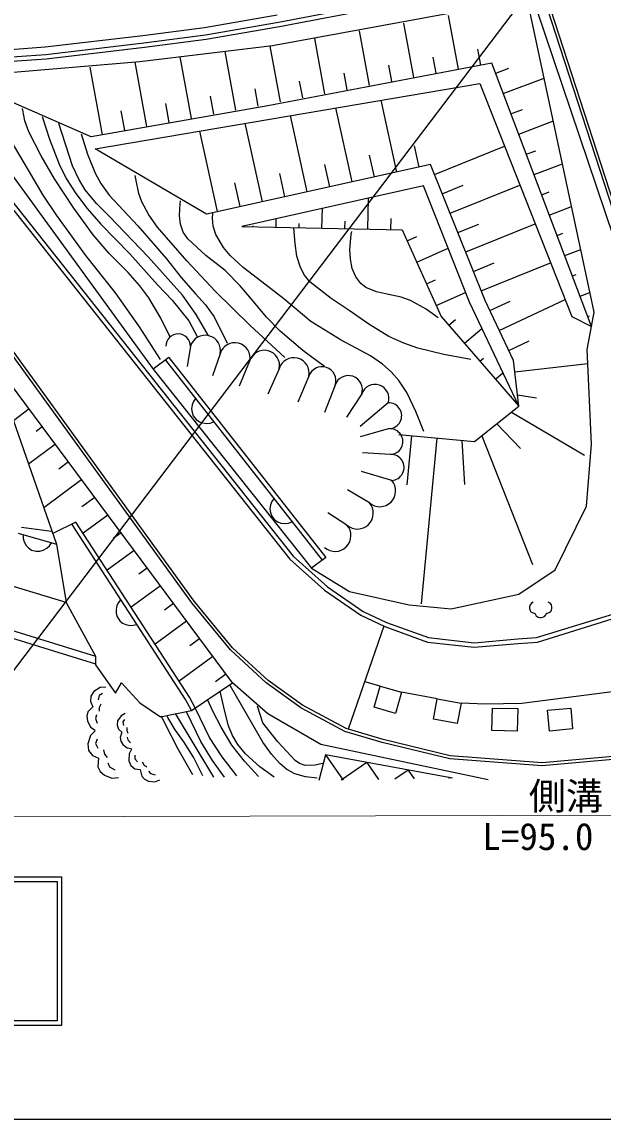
# Model space of a CAD drawing. Units: millimetres, scale not verified. Extents: x 40000 to 680000, y 20000 to 380000.
# Drawn here: x 493308 to 532462, y 205000 to 278951 of the extents above; entities that cross this region are included whole.
import ezdxf
from ezdxf.enums import TextEntityAlignment as Align

# ---------------------------------------------------------------- set-up
doc = ezdxf.new("R2010")
doc.units = ezdxf.units.MM
doc.header["$LTSCALE"] = 1000
for name, color, linetype, lineweight in [('M-BGD', 7, 'Continuous', 25), ('M-STR-HTXT', 7, 'Continuous', 13), ('M-STR-STRC', 7, 'Continuous', 25), ('M-TTL-BAND', 7, 'Continuous', 25)]:
    doc.layers.add(name, color=color, linetype=linetype, lineweight=lineweight)
doc.styles.add('ＭＳ ゴシック', font='')
doc.styles.get('ＭＳ ゴシック').set_extended_font_data('MS Gothic')

msp = doc.modelspace()

# ---------------------------------------------------------------- linework, layer by layer
at = {"layer": 'M-BGD'}
for p, q in [((526743, 280381), (510186, 277348)), ((531857, 259395), (527403, 280316)), ((517231, 280168), (510601, 278907)), ((517293, 279875), (510654, 278611)), ((533200, 264418), (528030, 279727)), ((528664, 279938), (533698, 264462)), ((528915, 279811), (533734, 264999)), ((510512, 279399), (505597, 278560)), ((510601, 278907), (505672, 278065)), ((519721, 275211), (519047, 278875)), ((522719, 275762), (522051, 279393)), ((505597, 278560), (501462, 278020)), ((505672, 278065), (501523, 277524)), ((510654, 278611), (505717, 277768)), ((516723, 274659), (516042, 278357)), ((501462, 278020), (494869, 277241)), ((501523, 277524), (494916, 276743)), ((510186, 277348), (501255, 276271)), ((505717, 277768), (501560, 277226)), ((510726, 273555), (510031, 277329)), ((513724, 274107), (513037, 277839)), ((494869, 277241), (489774, 276881)), ((494916, 276743), (489803, 276382)), ((501560, 277226), (494944, 276444)), ((504729, 272451), (503966, 276598)), ((507728, 273003), (506999, 276964)), ((521220, 275487), (521019, 276581)), ((524219, 276038), (524019, 277123)), ((501255, 276271), (489653, 275285)), ((494944, 276444), (489821, 276083)), ((498733, 271347), (497896, 275894)), ((501731, 271899), (500933, 276235)), ((524968, 276176), (509871, 273303)), ((518222, 274935), (518019, 276039)), ((531685, 258419), (524968, 276176)), ((515224, 274383), (515018, 275497)), ((525227, 275493), (526116, 275830)), ((525743, 274128), (528499, 275170)), ((497983, 271209), (489403, 274941)), ((498246, 270402), (524166, 274802)), ((509227, 273279), (509013, 274439)), ((512225, 273831), (512018, 274956)), ((524166, 274802), (530349, 259107)), ((506229, 272727), (506005, 273943)), ((518572, 268833), (517505, 273671)), ((509871, 273303), (497983, 271209)), ((500232, 271623), (499987, 272956)), ((503230, 272175), (502996, 273447)), ((515552, 268167), (514453, 273153)), ((526260, 272762), (527024, 273051)), ((487952, 272294), (511355, 242731)), ((488209, 272452), (511574, 242937)), ((512532, 267501), (511400, 272635)), ((526777, 271396), (529114, 272280)), ((506492, 266170), (505295, 271599)), ((509512, 266836), (508348, 272117)), ((491650, 269959), (502143, 255542)), ((505737, 266003), (498246, 270402)), ((517062, 268500), (516737, 269974)), ((520082, 269166), (519767, 270595)), ((521100, 268678), (525829, 270582)), ((527293, 270030), (527932, 270271)), ((520837, 269332), (505737, 266003)), ((514042, 267834), (513707, 269352)), ((524523, 260177), (520837, 269332)), ((527810, 268664), (529729, 269390)), ((511022, 267168), (510678, 268731)), ((508002, 266503), (507648, 268109)), ((520362, 267906), (508115, 265171)), ((523453, 260058), (520362, 267906)), ((521627, 267371), (523042, 267940)), ((522153, 266063), (526862, 267958)), ((516616, 264984), (516662, 267080)), ((528327, 267298), (528840, 267492)), ((513525, 265052), (513554, 266386)), ((528843, 265932), (530345, 266500)), ((510434, 265120), (510446, 265691)), ((515071, 265018), (515082, 265532)), ((518162, 264950), (518178, 265693)), ((508115, 265171), (518935, 264933)), ((508888, 265154), (508889, 265211)), ((511979, 265086), (511985, 265372)), ((518935, 264933), (521551, 259107)), ((522680, 264755), (524090, 265322)), ((523207, 263447), (527896, 265335)), ((519262, 264205), (519914, 264498)), ((529360, 264566), (529748, 264713)), ((519916, 262748), (522021, 263694)), ((529877, 263200), (530960, 263610)), ((523733, 262139), (525137, 262704)), ((524260, 260831), (528929, 262711)), ((530393, 261834), (530656, 261933)), ((520570, 261292), (521181, 261566)), ((521224, 259835), (523192, 260719)), ((530910, 260468), (531575, 260720)), ((526782, 253043), (523453, 260058)), ((526425, 256135), (524523, 260177)), ((526425, 256135), (524523, 260177)), ((524840, 259503), (526195, 260141)), ((525474, 258156), (529903, 260240)), ((521551, 259107), (526782, 253043)), ((522074, 258501), (522525, 258890)), ((530349, 259107), (531685, 258419)), ((531427, 259102), (531549, 259148)), ((531685, 258419), (531857, 259395)), ((504911, 239907), (491556, 258358)), ((523120, 257288), (524289, 258297)), ((531398, 256870), (531685, 258419)), ((504752, 239785), (491516, 258072)), ((526108, 256808), (527473, 257451)), ((504667, 257086), (504432, 255730)), ((531685, 250502), (531398, 256870)), ((503216, 256340), (502143, 255542)), ((502976, 256161), (513535, 242667)), ((503216, 256340), (513773, 242849)), ((506659, 256581), (506144, 255108)), ((508650, 256075), (507933, 254408)), ((524166, 256075), (524417, 256291)), ((526782, 253043), (526425, 256135)), ((526515, 255362), (531441, 255930)), ((502143, 255542), (512819, 242122)), ((510642, 255570), (509877, 253863)), ((525213, 254862), (525714, 255295)), ((507489, 234395), (492479, 254653)), ((512633, 255065), (511900, 253319)), ((514417, 254470), (513689, 252619)), ((516200, 253876), (515166, 252308)), ((526259, 253650), (526309, 253693)), ((526693, 253816), (527975, 253605)), ((504776, 253147), (504742, 252866)), ((504859, 253364), (504776, 253147)), ((504999, 253575), (504859, 253364)), ((517984, 253281), (516100, 251685)), ((523810, 250665), (526782, 253043)), ((492560, 252574), (495639, 243756)), ((493804, 252865), (492735, 252073)), ((504742, 252866), (504770, 252634)), ((504770, 252634), (504855, 252396)), ((504855, 252396), (505052, 252144)), ((526287, 252647), (531210, 249741)), ((494686, 251674), (494255, 251354)), ((505052, 252144), (505263, 252004)), ((505263, 252004), (505481, 251921)), ((505481, 251921), (505762, 251886)), ((505762, 251886), (505993, 251915)), ((505993, 251915), (506232, 252000)), ((518063, 251537), (516100, 250985)), ((525296, 251854), (526897, 250190)), ((518697, 251141), (523810, 250665)), ((519549, 251062), (519241, 247751)), ((521253, 250903), (520214, 239732)), ((522957, 250745), (523122, 247763)), ((524305, 251062), (527705, 242371)), ((495569, 250482), (493759, 249141)), ((531341, 246314), (531685, 250502)), ((496452, 249291), (495798, 248806)), ((518142, 249793), (516255, 249897)), ((518221, 248050), (516178, 248652)), ((497335, 248099), (494783, 246208)), ((516715, 246544), (515244, 247407)), ((498218, 246907), (497341, 246257)), ((510055, 246399), (510021, 246119)), ((510139, 246617), (510055, 246399)), ((510279, 246828), (510139, 246617)), ((529244, 242031), (531341, 246314)), ((499101, 245716), (497434, 244481)), ((510021, 246119), (510050, 245887)), ((510050, 245887), (510135, 245649)), ((510135, 245649), (510332, 245397)), ((515209, 245037), (513922, 245852)), ((493269, 244898), (495306, 244637)), ((496941, 245241), (495386, 244480)), ((504334, 233290), (496689, 245078)), ((504593, 233443), (496941, 245241)), ((510332, 245397), (510543, 245257)), ((510543, 245257), (510761, 245173)), ((510761, 245173), (511041, 245139)), ((511041, 245139), (511273, 245168)), ((511273, 245168), (511511, 245253)), ((493050, 244488), (495639, 243756)), ((493382, 244394), (493394, 244142)), ((493394, 244142), (493455, 243917)), ((499984, 244524), (499462, 244137)), ((493455, 243917), (493593, 243670)), ((493593, 243670), (493753, 243500)), ((493753, 243500), (493962, 243357)), ((493962, 243357), (494270, 243270)), ((494523, 243282), (494748, 243343)), ((494748, 243343), (494994, 243481)), ((494994, 243481), (495164, 243641)), ((495164, 243641), (495307, 243850)), ((495639, 243756), (496281, 239826)), ((500867, 243332), (499052, 241987)), ((494270, 243270), (494523, 243282)), ((511355, 242731), (513699, 240640)), ((511574, 242937), (513885, 240877)), ((513773, 242849), (512819, 242122)), ((477826, 242006), (498265, 235684)), ((477984, 242481), (498265, 236208)), ((501750, 242141), (501183, 241721)), ((512819, 242122), (515374, 240571)), ((526780, 240388), (529244, 242031)), ((496281, 239826), (492075, 241095)), ((502633, 240949), (500669, 239494)), ((513699, 240640), (516138, 238962)), ((513885, 240877), (516288, 239223)), ((515374, 240571), (519389, 239658)), ((522218, 239384), (526780, 240388)), ((496281, 239826), (498265, 236208)), ((499707, 239616), (499648, 239339)), ((499810, 239825), (499707, 239616)), ((499968, 240023), (499810, 239825)), ((503516, 239757), (502904, 239304)), ((507350, 236630), (504752, 239785)), ((507496, 236767), (504911, 239907)), ((519389, 239658), (522218, 239384)), ((527543, 239650), (527513, 239530)), ((527633, 239770), (527543, 239650)), ((527753, 239830), (527633, 239770)), ((528893, 239770), (528773, 239830)), ((528983, 239650), (528893, 239770)), ((529013, 239530), (528983, 239650)), ((499648, 239339), (499657, 239106)), ((499657, 239106), (499720, 238861)), ((516138, 238962), (517753, 238201)), ((516288, 239223), (517869, 238479)), ((527513, 239530), (527513, 239410)), ((527513, 239410), (527543, 239290)), ((527543, 239290), (527603, 239200)), ((527603, 239200), (527693, 239140)), ((527693, 239140), (527813, 239110)), ((527813, 239110), (527873, 239110)), ((527873, 239110), (527903, 239020)), ((527903, 239020), (527963, 238930)), ((527963, 238930), (528083, 238840)), ((527988, 237453), (533713, 239220)), ((528044, 237156), (533802, 238934)), ((528413, 238840), (528533, 238900)), ((528533, 238900), (528593, 238960)), ((528593, 238960), (528623, 239020)), ((528623, 239020), (528653, 239110)), ((528653, 239110), (528713, 239110)), ((528713, 239110), (528833, 239140)), ((528833, 239140), (528923, 239200)), ((528923, 239200), (528983, 239290)), ((528983, 239290), (529013, 239410)), ((529013, 239410), (529013, 239530)), ((499720, 238861), (499894, 238593)), ((499894, 238593), (500092, 238435)), ((500092, 238435), (500301, 238332)), ((500301, 238332), (500578, 238273)), ((500578, 238273), (500811, 238281)), ((500811, 238281), (501056, 238345)), ((504399, 238566), (502286, 237000)), ((517699, 238221), (515291, 231278)), ((517753, 238201), (520636, 237156)), ((517869, 238479), (520704, 237450)), ((528083, 238840), (528203, 238810)), ((528203, 238810), (528323, 238810)), ((528323, 238810), (528413, 238840)), ((520704, 237450), (523775, 237109)), ((526725, 237360), (527988, 237453)), ((505282, 237374), (504625, 236888)), ((509897, 234551), (507496, 236767)), ((520636, 237156), (523771, 236808)), ((523771, 236808), (526749, 237061)), ((523775, 237109), (526725, 237360)), ((526749, 237061), (528044, 237156)), ((498265, 236208), (498265, 235624)), ((506165, 236182), (503903, 234507)), ((509770, 234396), (507350, 236630)), ((498265, 235624), (499607, 233698)), ((507047, 234991), (506342, 234468)), ((512205, 232889), (509897, 234551)), ((517434, 234187), (516401, 234480)), ((498154, 233827), (497951, 233506)), ((498589, 234091), (498154, 233827)), ((498736, 233685), (498519, 233553)), ((498967, 234122), (498589, 234091)), ((499607, 233698), (500016, 234399)), ((500016, 234399), (501241, 233056)), ((504743, 232531), (507489, 234395)), ((509885, 232320), (507489, 234395)), ((512099, 232719), (509770, 234396)), ((517030, 232754), (517434, 234187)), ((517434, 234187), (518882, 233779)), ((518882, 233779), (518478, 232345)), ((521296, 233333), (518882, 233779)), ((535493, 234117), (526996, 233014)), ((497951, 233506), (497924, 233142)), ((497924, 233142), (498085, 232794)), ((498519, 233553), (498447, 233261)), ((498623, 232971), (498508, 232752)), ((501241, 233056), (502642, 232123)), ((504743, 232531), (504334, 233290)), ((505007, 232673), (504593, 233443)), ((521041, 231962), (521296, 233333)), ((521296, 233333), (522893, 233036)), ((522893, 233036), (522638, 231665)), ((524514, 232958), (522893, 233036)), ((526996, 233014), (524514, 232958)), ((497752, 232443), (497681, 232152)), ((498085, 232794), (497752, 232443)), ((498321, 232242), (498263, 232009)), ((498508, 232752), (498509, 232505)), ((500252, 232335), (499986, 232188)), ((502642, 232123), (504743, 232531)), ((506228, 228034), (503659, 232335)), ((513446, 230243), (509885, 232320)), ((515073, 231134), (512099, 232719)), ((515149, 231320), (512205, 232889)), ((518478, 232345), (517030, 232754)), ((524976, 231181), (525009, 232702)), ((525009, 232702), (526717, 232665)), ((526717, 232665), (526684, 231144)), ((528723, 232553), (530282, 232702)), ((528856, 231155), (528723, 232553)), ((530282, 232702), (530415, 231303)), ((497681, 232152), (497726, 231832)), ((497726, 231832), (497931, 231411)), ((498263, 232009), (498367, 231675)), ((499756, 231852), (499714, 231551)), ((499714, 231551), (499814, 231277)), ((499986, 232188), (499756, 231852)), ((500228, 231940), (500112, 231772)), ((500112, 231772), (500156, 231536)), ((522638, 231665), (521041, 231962)), ((497928, 230849), (497740, 230285)), ((498241, 231162), (497928, 230849)), ((497931, 231411), (498252, 231208)), ((499814, 231277), (500047, 231076)), ((500047, 231076), (499919, 230711)), ((500380, 231382), (500368, 231185)), ((500368, 231185), (500450, 231005)), ((500400, 230751), (500435, 230562)), ((517590, 230388), (515073, 231134)), ((517643, 230581), (515149, 231320)), ((526684, 231144), (524976, 231181)), ((550006, 230940), (528354, 229011)), ((550151, 230752), (528355, 228810)), ((530415, 231303), (528856, 231155)), ((497740, 230285), (497803, 229847)), ((498366, 230598), (498272, 230317)), ((498272, 230317), (498429, 230004)), ((499919, 230711), (499963, 230475)), ((499963, 230475), (500101, 230256)), ((500101, 230256), (500390, 230017)), ((500390, 230017), (500691, 229975)), ((500435, 230562), (500621, 230353)), ((524723, 227869), (513446, 230243)), ((522136, 229275), (517590, 230388)), ((522167, 229473), (517643, 230581)), ((497803, 229847), (498053, 229503)), ((498053, 229503), (498460, 229315)), ((498460, 229315), (498429, 228751)), ((498805, 229878), (498867, 229597)), ((498867, 229597), (499055, 229377)), ((500527, 229623), (500507, 229149)), ((500699, 229933), (500527, 229623)), ((500919, 229527), (500909, 229290)), ((500909, 229290), (501099, 229084)), ((513768, 229542), (513322, 227811)), ((513768, 229542), (514943, 227841)), ((522314, 227978), (513768, 229542)), ((528355, 228810), (522136, 229275)), ((528354, 229011), (522167, 229473)), ((498429, 228751), (498585, 228438)), ((499086, 229002), (499211, 228751)), ((499211, 228751), (499556, 228532)), ((500507, 229149), (500652, 228825)), ((500652, 228825), (500920, 228616)), ((500920, 228616), (501275, 228561)), ((501275, 228561), (501375, 228121)), ((501415, 229071), (501526, 228868)), ((501526, 228868), (501718, 228741)), ((516551, 229033), (514821, 227839)), ((516551, 229033), (517343, 227886)), ((519333, 228524), (518438, 227906)), ((519333, 228524), (519743, 227930)), ((498585, 228438), (498867, 228188)), ((498867, 228188), (499368, 227969)), ((499368, 227969), (499806, 228031)), ((501375, 228121), (501565, 227915)), ((501565, 227915), (501836, 227784)), ((501825, 228459), (501977, 228294)), ((501836, 227784), (502270, 227726)), ((501977, 228294), (502290, 228201)), ((502270, 227726), (502593, 227871)), ((522115, 228015), (522055, 227973)), ((522115, 228015), (522142, 227975))]:
    msp.add_line(p, q, dxfattribs=at)
for points in [[(502643, 256207), (501229, 258391), (499621, 260682), (497621, 263215), (495655, 265897), (494743, 267266), (493749, 268967), (492799, 270548), (491758, 272547), (491705, 272929), (491754, 273493), (491827, 273829)], [(503286, 257710), (502668, 258979), (501868, 260360), (501261, 261169), (500455, 262055), (499189, 263346), (498097, 264610), (496808, 266394), (495510, 268381), (494594, 269932), (493775, 271538), (493508, 272291), (493363, 273000), (493347, 273124)], [(494681, 272572), (495169, 271040), (495816, 269362), (496296, 268401), (496930, 267380), (497692, 266370), (498619, 265322), (500570, 263316), (502447, 261241), (503425, 260197), (504555, 258797), (505126, 257710)], [(505862, 257848), (505037, 259224), (504132, 260539), (501815, 263108), (499185, 265858), (498337, 266718), (497574, 267640), (497139, 268347), (496719, 269258), (495785, 272112)], [(497296, 271398), (497719, 270043), (498240, 268748), (498613, 268070), (499184, 267268), (501107, 265213), (503044, 262981), (504026, 261721), (505000, 260630), (505674, 259891), (506251, 259075), (507140, 257300)], [(511029, 256328), (508670, 258501), (506321, 260802), (504414, 262838), (502434, 265114), (501852, 265941), (501389, 266818), (501185, 267388), (500979, 268365), (500942, 268603)], [(513703, 255720), (512245, 256814), (510717, 258102), (509793, 259049), (508912, 260103), (508017, 261171), (507004, 262191), (505706, 263213), (504495, 264322), (504180, 264792), (503983, 265311), (503916, 265895), (503961, 266714), (503980, 266902)], [(520387, 251345), (519850, 252695), (519232, 253969), (518696, 254789), (518187, 255372), (517603, 255880), (516789, 256436), (514824, 257505), (512771, 258750), (510944, 260297), (509173, 261662), (508222, 262396), (507343, 263215), (506897, 263742), (506367, 264614), (506188, 265185), (506153, 265720), (506168, 266051)], [(523547, 256207), (521737, 256540), (519979, 256973), (519044, 257292), (518026, 257754), (516684, 258576), (515366, 259502), (514152, 260314), (512707, 261428), (512342, 261883), (512072, 262394), (511839, 263166), (511709, 264021), (511637, 265079)], [(521359, 259002), (520546, 259584), (519498, 260171), (518851, 260397), (517814, 260621), (517207, 260761), (516485, 261048), (516133, 261311), (515794, 261770), (515567, 262337), (515441, 262962), (515404, 263620), (515494, 264620), (515526, 264836)], [(510305, 228034), (509345, 228751), (508360, 229624), (507846, 230239), (507491, 230844), (507233, 231497), (506986, 232466), (506675, 233843)], [(513210, 227978), (512406, 228066), (511686, 228275), (511167, 228573), (510695, 228960), (510120, 229586), (509540, 230400), (507345, 234234)], [(509244, 228090), (508300, 229127), (507454, 230208), (506727, 231406), (506175, 232505), (505837, 233228)], [(506954, 228034), (506137, 229175), (505368, 230452), (504385, 232447)], [(507792, 228146), (506808, 229415), (505949, 230715), (504999, 232670)], [(513657, 228984), (513069, 228847), (512393, 228839), (512008, 228961), (511714, 229162), (510555, 230425), (509536, 231704), (509188, 232837)], [(504832, 228202), (503831, 229933), (502958, 231651), (502709, 232167)], [(505502, 228146), (504864, 229395), (504214, 230432), (503623, 231241), (503143, 232077), (503100, 232167)]]:
    msp.add_lwpolyline(points, dxfattribs=at)
for centre, radius, start, end in [((503835, 257086), 832, 360, 180), ((505656, 256806), 1028, 347.30728, 164.21817), ((507648, 256301), 1028, 347.30728, 164.21817), ((509639, 255796), 1028, 347.30728, 164.21817), ((511631, 255290), 1028, 347.30728, 164.21817), ((513525, 254767), 940, 341.56506, 161.56506), ((515308, 254173), 940, 341.56506, 161.56506), ((517092, 253578), 940, 341.56506, 161.56506), ((518023, 252409), 873, 272.60254, 92.60257), ((518103, 250665), 873, 272.60254, 92.60257), ((518182, 248922), 873, 272.60254, 92.60257), ((517421, 247344), 1067, 228.60234, 41.39766), ((515915, 245838), 1067, 228.60234, 41.39766), ((514409, 244332), 1067, 228.60234, 41.39766)]:
    msp.add_arc(centre, radius, start, end, dxfattribs=at)
at = {"layer": 'M-STR-HTXT'}
msp.add_line((480423, 225350), (569457, 225585), dxfattribs=at)
at = {"layer": 'M-STR-STRC'}
for p, q in [((527174, 280617), (483275, 222792)), ((475982, 221317), (495982, 221317)), ((495982, 221317), (495982, 211317)), ((476282, 221017), (495682, 221017)), ((495682, 221017), (495682, 211617)), ((495682, 211617), (476282, 211617)), ((495982, 211317), (475982, 211317))]:
    msp.add_line(p, q, dxfattribs=at)
at = {"layer": 'M-TTL-BAND'}
msp.add_line((40000, 205000), (579000, 205000), dxfattribs=at)

# ---------------------------------------------------------------- texts
at = {"layer": 'M-STR-HTXT', "style": 'ＭＳ ゴシック'}
for s, p in [('側溝', (527458, 225305)), ('L=95.0', (524331, 222581))]:
    msp.add_text(s, height=1833, dxfattribs=at).set_placement(p, align=Align.BOTTOM_LEFT)

doc.saveas('drawing.dxf')
